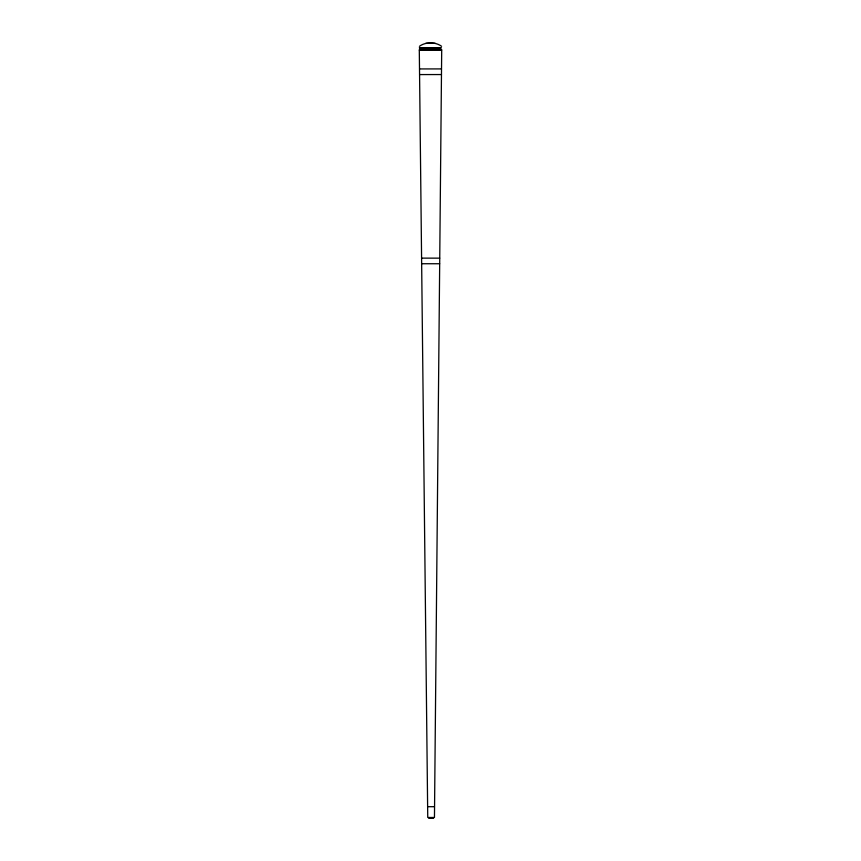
<?xml version="1.0" encoding="UTF-8"?>
<svg xmlns="http://www.w3.org/2000/svg" width="861" height="861" viewBox="0 0 861 861"><rect width="100%" height="100%" fill="white"/><g stroke="black" fill="none" stroke-linecap="round" stroke-linejoin="round"><path stroke-width="1.29" d="M439.928 49.863L441.704 49.927L434.461 817.455L430.618 817.498L427.745 817.455L419.296 49.949L421.072 49.873M419.404 46.333C425.28 41.791 435.709 41.791 441.596 46.311M420.028 48.087L422.019 48.184M420.028 49.626L422.019 49.723M440.983 49.68L438.981 49.712M441.704 49.927L419.296 49.949M419.953 68.934L441.08 68.912M441.467 74.552L419.576 74.573M421.987 258.128L439.713 258.149M422.041 263.735L439.659 263.746M421.072 47.775L419.296 47.839L441.252 47.785M438.981 48.173L440.972 48.076M428.261 806.692L434.321 806.703M437.108 48.194L439.68 48.173M437.108 49.734L439.691 49.712M434.687 48.216L437.646 48.205M434.687 49.755L437.657 49.744M431.931 48.227L435.031 48.227M431.942 49.766L435.042 49.766M430.694 817.885C423.02 817.982 439.185 817.842 431.512 817.95M428.95 48.238L432.05 48.238M428.95 49.777L432.061 49.777M425.969 48.238L429.069 48.227M425.969 49.766L429.069 49.766M423.354 48.216L426.313 48.227M423.354 49.755L426.313 49.766M421.32 48.194L423.892 48.205M421.32 49.723L423.903 49.744M435.182 43.276L425.818 43.287"/></g></svg>
